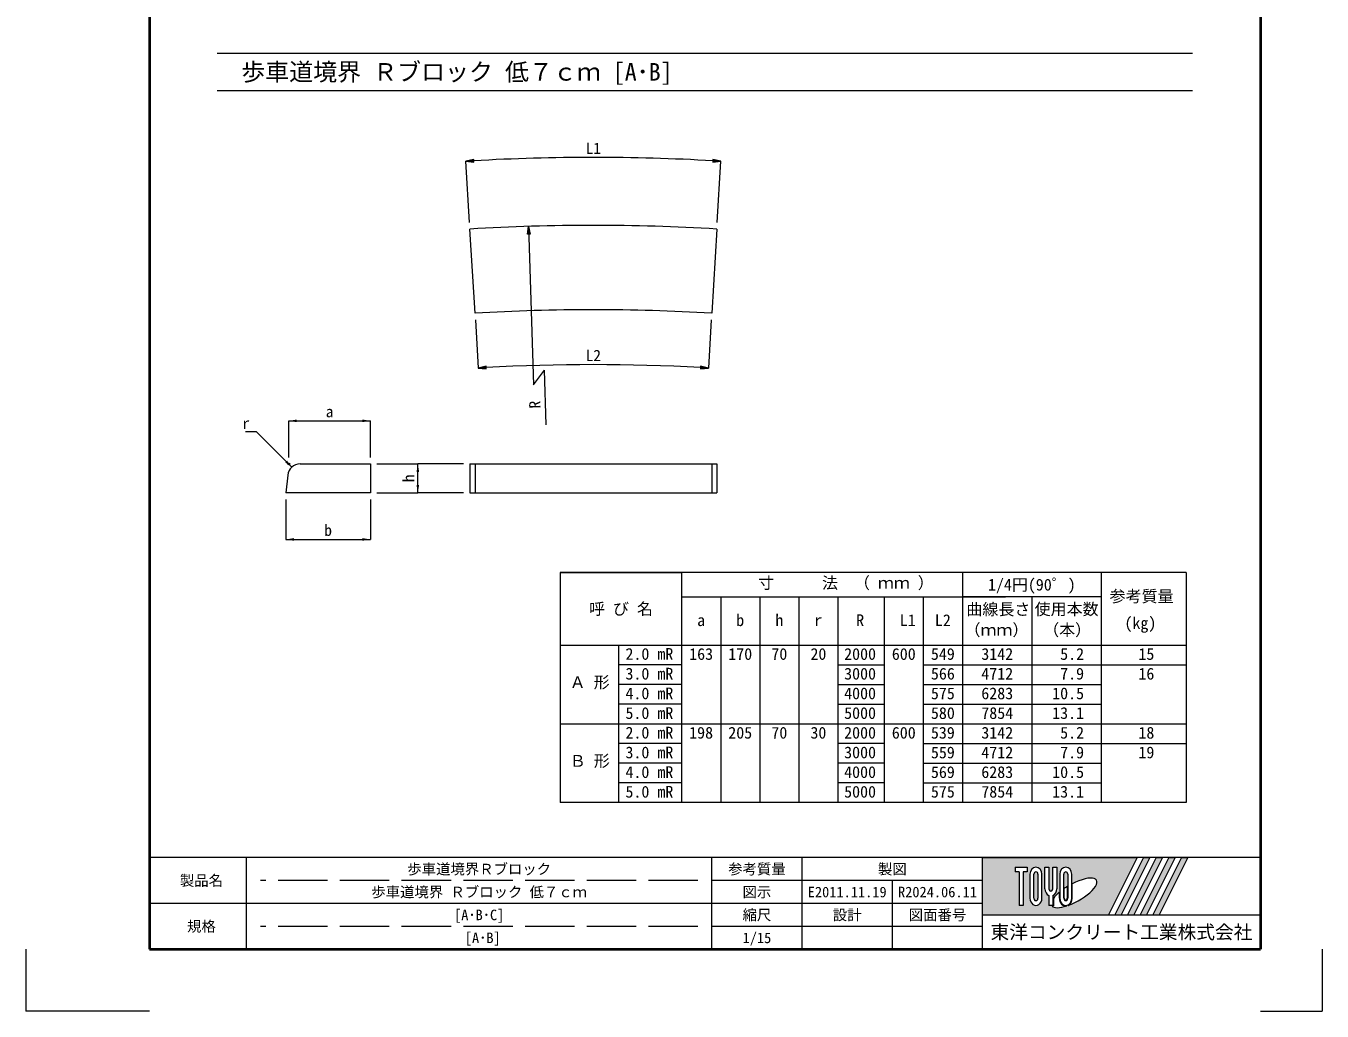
# Model space of a CAD drawing. Units: millimetres at full size; details may follow other scales. Extents: x 58286 to 77447, y -29578 to -24792.
# Drawn here: x 58286 to 61436, y -29578 to -27185 of the extents above; entities that cross this region are included whole.
import ezdxf
from ezdxf.enums import TextEntityAlignment as Align

# ---------------------------------------------------------------- set-up
doc = ezdxf.new("R2010")
doc.units = ezdxf.units.MM
doc.header["$LTSCALE"] = 20
doc.linetypes.add('DASHED', pattern=[7.5, 6, -1.5])
doc.layers.add('(0-0)', color=7, linetype='Continuous')
for name, color, linetype, lineweight in [('_0-0_', 7, 'Continuous', 9), ('Defpoints_3', 7, 'Continuous', 13), ('図枠', 7, 'Continuous', 5), ('寸法線', 7, 'Continuous', 13), ('本体', 2, 'Continuous', 13), ('枠', 7, 'Continuous', 9), ('補助線', 8, 'Continuous', 13)]:
    doc.layers.add(name, color=color, linetype=linetype, lineweight=lineweight)
doc.styles.add('ＭＳ ゴシック', font='')
doc.styles.get('ＭＳ ゴシック').set_extended_font_data('MS Gothic')

# ---------------------------------------------------------------- blocks, each defined once
blk = doc.blocks.new('filled_arrow')
at = {"color": 0, "linetype": 'Continuous', "lineweight": -2}
blk.add_solid([(7.5, 1.25), (0, 0), (7.5, -1.25)], dxfattribs=at)

msp = doc.modelspace()

# ---------------------------------------------------------------- hatches: boundary and pattern name
at = {"layer": '図枠'}
h = msp.add_hatch(color=256, dxfattribs=at)
h.paths.add_polyline_path([(60611.5, -29204.97), (60611.5, -29344.19), (60917.78, -29344.19), (60987.39, -29204.97)])
edge = h.paths.add_edge_path(flags=16)
edge.add_ellipse((60833.87, -29290.67), major_axis=(54.55, 30.53), ratio=0.3471473, start_angle=-144.31122, end_angle=72.1899, ccw=False)
edge.add_ellipse((60813.68, -29303.85), major_axis=(0, 18.56), ratio=0.8463542, start_angle=-160.70346, end_angle=-90)
edge.add_line((60829.39, -29303.85), (60829.39, -29268.47))
edge = h.paths.add_edge_path(flags=16)
edge.add_ellipse((60813.68, -29245.31), major_axis=(0, 17.13), ratio=0.8463542, start_angle=-90, end_angle=90, ccw=False)
edge.add_line((60828.18, -29245.31), (60828.18, -29303.85))
edge.add_ellipse((60813.68, -29303.85), major_axis=(0, 17.13), ratio=0.8463542, start_angle=90, end_angle=-90, ccw=False)
edge.add_line((60799.17, -29303.85), (60799.17, -29245.31))
edge = h.paths.add_edge_path(flags=16)
edge.add_line((60818.51, -29245.31), (60818.51, -29303.85))
edge.add_ellipse((60813.68, -29303.85), major_axis=(0, 5.71), ratio=0.8463542, start_angle=90, end_angle=-90, ccw=False)
edge.add_line((60808.84, -29303.85), (60808.84, -29245.31))
edge.add_ellipse((60813.68, -29245.31), major_axis=(0, 5.71), ratio=0.8463542, start_angle=-90, end_angle=90, ccw=False)
edge = h.paths.add_edge_path(flags=16)
edge.add_line((60817.3, -29275.23), (60817.3, -29303.85))
edge.add_ellipse((60813.68, -29303.85), major_axis=(0, 4.28), ratio=0.8463541, start_angle=90, end_angle=-90, ccw=False)
edge.add_line((60810.05, -29303.85), (60810.05, -29279.92))
edge.add_ellipse((60833.87, -29290.67), major_axis=(54.55, 30.53), ratio=0.3471473, start_angle=107.79174, end_angle=126.47132, ccw=False)
edge = h.paths.add_edge_path(flags=16)
edge.add_line((60791.92, -29228.17), (60791.92, -29280.65))
edge.add_ellipse((60777.42, -29280.65), major_axis=(0, 17.13), ratio=0.8463542, start_angle=-163.34117, end_angle=-90, ccw=False)
edge.add_line((60782.25, -29296.8), (60782.25, -29320.98))
edge.add_line((60782.25, -29320.98), (60772.59, -29320.98))
edge.add_line((60772.59, -29320.98), (60772.59, -29296.8))
edge.add_ellipse((60777.42, -29280.65), major_axis=(0, 17.13), ratio=0.8463542, start_angle=90, end_angle=163.34117, ccw=False)
edge.add_line((60762.92, -29280.65), (60762.92, -29228.17))
edge.add_line((60762.92, -29228.17), (60772.59, -29228.17))
edge.add_line((60772.59, -29228.17), (60772.59, -29280.65))
edge.add_ellipse((60777.42, -29280.65), major_axis=(0, 5.71), ratio=0.8463542, start_angle=90, end_angle=-90)
edge.add_line((60782.25, -29280.65), (60782.25, -29228.17))
edge.add_line((60782.25, -29228.17), (60791.92, -29228.17))
edge = h.paths.add_edge_path(flags=16)
edge.add_line((60797.96, -29289.07), (60797.96, -29303.85))
edge.add_ellipse((60813.68, -29303.85), major_axis=(0, 18.56), ratio=0.8463542, start_angle=90, end_angle=-171.54427)
edge.add_ellipse((60833.87, -29290.67), major_axis=(54.55, 30.53), ratio=0.3471473, start_angle=-178.64954, end_angle=-148.29244, ccw=False)
edge.add_line((60780.17, -29322.41), (60783.46, -29322.41))
edge.add_line((60783.46, -29322.41), (60783.46, -29304.31))
edge.add_ellipse((60833.87, -29290.67), major_axis=(54.55, 30.53), ratio=0.3471473, start_angle=148.21912, end_angle=165.90812, ccw=False)
edge = h.paths.add_edge_path(flags=16)
edge.add_ellipse((60741.17, -29245.31), major_axis=(0, 17.13), ratio=0.8463542, start_angle=-90, end_angle=90, ccw=False)
edge.add_line((60755.67, -29245.31), (60755.67, -29303.85))
edge.add_ellipse((60741.17, -29303.85), major_axis=(0, 17.13), ratio=0.8463542, start_angle=90, end_angle=-90, ccw=False)
edge.add_line((60726.66, -29303.85), (60726.66, -29245.31))
edge = h.paths.add_edge_path(flags=16)
edge.add_line((60746, -29245.31), (60746, -29303.85))
edge.add_ellipse((60741.17, -29303.85), major_axis=(0, 5.71), ratio=0.8463542, start_angle=90, end_angle=-90, ccw=False)
edge.add_line((60736.33, -29303.85), (60736.33, -29245.31))
edge.add_ellipse((60741.17, -29245.31), major_axis=(0, 5.71), ratio=0.8463542, start_angle=-90, end_angle=90, ccw=False)
h.paths.add_polyline_path([(60719.41, -29228.17), (60719.41, -29239.59), (60709.74, -29239.59), (60709.74, -29320.98), (60700.08, -29320.98), (60700.08, -29239.59), (60690.41, -29239.59), (60690.41, -29228.17)], flags=16)
for points in [[(60933.09, -29344.19), (60948.41, -29344.19), (61018.02, -29204.97), (61002.7, -29204.97)], [(61048.64, -29204.97), (61033.33, -29204.97), (60963.72, -29344.19), (60979.03, -29344.19)], [(61079.27, -29204.97), (61063.96, -29204.97), (60994.35, -29344.19), (61009.66, -29344.19)], [(61109.9, -29204.97), (61094.59, -29204.97), (61024.98, -29344.19), (61040.29, -29344.19)]]:
    msp.add_hatch(color=256, dxfattribs=at).paths.add_polyline_path(points)
at = {"layer": '寸法線'}
for points in [[(59375.17, -27515.72), (59374.8, -27509.33), (59355.81, -27513.64)], [(59956.23, -27509.33), (59955.86, -27515.72), (59975.21, -27513.64)], [(59505.4, -27691.05), (59508, -27671.76), (59511.8, -27690.85)], [(59405.31, -28018.12), (59404.94, -28011.73), (59385.96, -28016.04)], [(59926.08, -28011.73), (59925.71, -28018.12), (59945.07, -28016.04)]]:
    msp.add_hatch(color=256, dxfattribs=at).paths.add_polyline_path(points)

# ---------------------------------------------------------------- linework, layer by layer
at = {"layer": '_0-0_'}
for p, q in [((60899.98, -28571.45), (60562.43, -28571.45)), ((60731.18, -28571.45), (60731.18, -29071.55))]:
    msp.add_line(p, q, dxfattribs=at)
at = {"layer": 'Defpoints_3'}
for p, q in [((58286.5, -29427.72), (58286.5, -29577.72)), ((61436.5, -29427.72), (61436.5, -29577.72)), ((58586.5, -29577.72), (58286.5, -29577.72)), ((61286.5, -29577.72), (61436.5, -29577.72))]:
    msp.add_line(p, q, dxfattribs=at)
at = {"layer": '図枠', "lineweight": 40}
for p, q in [((58586.5, -25272.72), (58586.5, -29427.72)), ((61286.5, -25272.72), (61286.5, -29427.72)), ((58586.5, -29427.72), (61286.5, -29427.72))]:
    msp.add_line(p, q, dxfattribs=at)
at = {"layer": '図枠', "lineweight": 13}
for p, q in [((58751.5, -27251.51), (61121.5, -27251.51)), ((58751.5, -27341.51), (61121.5, -27341.51)), ((61286.5, -29204.97), (58586.5, -29204.97)), ((58822.75, -29427.72), (58822.75, -29204.97)), ((59953.37, -29427.72), (59953.37, -29204.97)), ((60172.75, -29427.72), (60172.75, -29204.97)), ((60611.5, -29427.72), (60611.5, -29204.97)), ((60611.5, -29260.66), (59953.37, -29260.66)), ((60392.12, -29427.72), (60392.12, -29260.66)), ((60611.5, -29316.34), (58586.5, -29316.34)), ((60611.5, -29372.03), (59953.37, -29372.03))]:
    msp.add_line(p, q, dxfattribs=at)
at = {"layer": '図枠'}
for p, q in [((60611.5, -29204.97), (60987.39, -29204.97)), ((60690.41, -29228.17), (60690.41, -29239.59)), ((60690.41, -29228.17), (60719.41, -29228.17)), ((60719.41, -29228.17), (60719.41, -29239.59)), ((60762.92, -29228.17), (60772.59, -29228.17)), ((60762.92, -29280.65), (60762.92, -29228.17)), ((60772.59, -29228.17), (60772.59, -29280.65)), ((60782.25, -29228.17), (60791.92, -29228.17)), ((60782.25, -29280.65), (60782.25, -29228.17)), ((60791.92, -29228.17), (60791.92, -29280.65)), ((60987.39, -29204.97), (60917.78, -29344.19)), ((61002.7, -29204.97), (60933.09, -29344.19)), ((61018.02, -29204.97), (60948.41, -29344.19)), ((61033.33, -29204.97), (60963.72, -29344.19)), ((61048.64, -29204.97), (60979.03, -29344.19)), ((61063.96, -29204.97), (60994.35, -29344.19)), ((61002.7, -29204.97), (61018.02, -29204.97)), ((61079.27, -29204.97), (61009.66, -29344.19)), ((61094.59, -29204.97), (61024.98, -29344.19)), ((61033.33, -29204.97), (61048.64, -29204.97)), ((61109.9, -29204.97), (61040.29, -29344.19)), ((61063.96, -29204.97), (61079.27, -29204.97)), ((61094.59, -29204.97), (61109.9, -29204.97)), ((60700.08, -29239.59), (60690.41, -29239.59)), ((60700.08, -29239.59), (60700.08, -29320.98)), ((60709.74, -29239.59), (60709.74, -29320.98)), ((60719.41, -29239.59), (60709.74, -29239.59)), ((60726.66, -29245.31), (60726.66, -29303.85)), ((60736.33, -29303.85), (60736.33, -29245.31)), ((60746, -29245.31), (60746, -29303.85)), ((60755.67, -29303.85), (60755.67, -29245.31)), ((60799.17, -29245.31), (60799.17, -29303.85)), ((60808.84, -29303.85), (60808.84, -29245.31)), ((60818.51, -29245.31), (60818.51, -29303.85)), ((60828.18, -29303.85), (60828.18, -29245.31)), ((60797.96, -29289.07), (60797.96, -29303.85)), ((60810.05, -29303.85), (60810.05, -29279.92)), ((60817.3, -29275.23), (60817.3, -29303.85)), ((60829.39, -29303.85), (60829.39, -29268.47)), ((60709.74, -29320.98), (60700.08, -29320.98)), ((60772.59, -29296.8), (60772.59, -29320.98)), ((60782.25, -29320.98), (60772.59, -29320.98)), ((60780.17, -29322.41), (60783.46, -29322.41)), ((60782.25, -29296.8), (60782.25, -29320.98)), ((60783.46, -29304.31), (60783.46, -29322.41)), ((60611.5, -29344.19), (60917.78, -29344.19)), ((60933.09, -29344.19), (60948.41, -29344.19)), ((60963.72, -29344.19), (60979.03, -29344.19)), ((60994.35, -29344.19), (61009.66, -29344.19)), ((61024.98, -29344.19), (61040.29, -29344.19))]:
    msp.add_line(p, q, dxfattribs=at)
at = {"layer": '図枠', "linetype": 'DASHED', "lineweight": 9}
for p, q in [((59919.62, -29260.66), (58856.5, -29260.66)), ((59919.62, -29372.03), (58856.5, -29372.03))]:
    msp.add_line(p, q, dxfattribs=at)
at = {"layer": '図枠'}
for centre, major_axis, ratio, start_param, end_param in [((60741.17, -29245.31), (0, 17.13), 0.846354, 4.712389, 7.8539816), ((60813.68, -29245.31), (0, 17.13), 0.846354, 4.712389, 7.8539816), ((60741.17, -29245.31), (0, 5.71), 0.846354, 4.712389, 7.8539816), ((60813.68, -29245.31), (0, 5.71), 0.846354, 4.712389, 7.8539816), ((60833.87, -29290.67), (54.55, 30.53), 0.347147, 4.2621853, 7.7429163), ((60777.42, -29280.65), (0, 17.13), 0.846354, 1.5707963, 2.8017557), ((60777.42, -29280.65), (0, 5.71), 0.846354, 1.5707963, 4.712389), ((60777.42, -29280.65), (0, 17.13), 0.846354, 3.4814296, 4.712389), ((60833.87, -29290.67), (54.55, 30.53), 0.347147, 2.0815197, 2.5155126), ((60833.87, -29290.67), (54.55, 30.53), 0.347147, 1.6817405, 1.8219833), ((60741.17, -29303.85), (0, 17.13), 0.846354, 1.5707963, 4.712389), ((60741.17, -29303.85), (0, 5.71), 0.846354, 1.5707963, 4.712389), ((60833.87, -29290.67), (54.55, 30.53), 0.347147, 3.2093975, 4.2004451), ((60813.68, -29303.85), (0, 18.56), 0.846354, 1.5707963, 3.3154679), ((60813.68, -29303.85), (0, 17.13), 0.846354, 1.5707963, 4.712389), ((60813.68, -29303.85), (0, 5.71), 0.846354, 1.5707963, 4.712389), ((60813.68, -29303.85), (0, 4.28), 0.846354, 1.5707963, 4.712389), ((60813.68, -29303.85), (0, 18.56), 0.846354, 3.5338438, 4.712389)]:
    msp.add_ellipse(centre, major_axis=major_axis, ratio=ratio, start_param=start_param, end_param=end_param, dxfattribs=at)
at = {"layer": '寸法線', "lineweight": 9}
for p, q in [((59364.73, -27662.3), (59355.81, -27513.64)), ((59966.29, -27662.3), (59975.21, -27513.64)), ((59508, -27671.76), (59520.11, -28056.49)), ((59378.93, -27898.87), (59385.96, -28016.04)), ((59952.1, -27898.87), (59945.07, -28016.04)), ((59520.11, -28056.49), (59546.39, -28021.15)), ((59550.58, -28154.04), (59546.39, -28021.15)), ((58925.51, -28144.19), (59123.51, -28144.19)), ((58925.51, -28232.84), (58925.51, -28144.19)), ((59123.51, -28232.84), (59123.51, -28144.19)), ((59139.51, -28248.84), (59238.91, -28248.84)), ((59238.91, -28318.84), (59238.91, -28248.84)), ((59238.91, -28318.84), (59238.91, -28248.84)), ((59349.69, -28248.84), (59238.91, -28248.84)), ((58918.51, -28334.84), (58918.51, -28432.26)), ((59123.51, -28334.84), (59123.51, -28432.26)), ((59139.51, -28318.84), (59238.91, -28318.84)), ((59349.69, -28318.84), (59238.91, -28318.84)), ((58918.51, -28432.26), (59123.51, -28432.26))]:
    msp.add_line(p, q, dxfattribs=at)
at = {"layer": '寸法線'}
for points in [[(59375.17, -27515.72), (59374.8, -27509.33), (59355.81, -27513.64)], [(59956.23, -27509.33), (59955.86, -27515.72), (59975.21, -27513.64)], [(59505.4, -27691.05), (59508, -27671.76), (59511.8, -27690.85)], [(59405.31, -28018.12), (59404.94, -28011.73), (59385.96, -28016.04)], [(59926.08, -28011.73), (59925.71, -28018.12), (59945.07, -28016.04)]]:
    msp.add_lwpolyline(points, close=True, dxfattribs=at)
at = {"layer": '寸法線', "lineweight": 9}
msp.add_lwpolyline([(58932.53, -28256.59), (58846.83, -28170.9), (58820.02, -28170.9)], dxfattribs=at)
for radius, start, end in [(5170.79, 86.77903, 93.22097), (4667.49, 86.80197, 93.19803)]:
    msp.add_arc((59665.51, -32675.15), radius, start, end, dxfattribs=at)
at = {"layer": '本体', "lineweight": 20}
for p, q in [((59377.97, -27882.9), (59365.69, -27678.27)), ((59965.33, -27678.27), (59953.05, -27882.9)), ((58952.66, -28248.84), (59123.51, -28248.84)), ((59123.51, -28248.84), (59123.51, -28318.84)), ((59365.69, -28248.84), (59365.69, -28318.84)), ((59365.69, -28248.84), (59965.33, -28248.84)), ((59965.33, -28248.84), (59965.33, -28318.84)), ((58922.81, -28275.85), (58918.51, -28318.84)), ((59123.51, -28318.84), (58918.51, -28318.84)), ((59365.69, -28318.84), (59965.33, -28318.84))]:
    msp.add_line(p, q, dxfattribs=at)
at = {"layer": '本体'}
for p, q in [((59377.97, -28248.84), (59377.97, -28318.84)), ((59953.05, -28248.84), (59953.05, -28318.84))]:
    msp.add_line(p, q, dxfattribs=at)
at = {"layer": '本体', "lineweight": 20}
for centre, radius, start, end in [((59665.51, -32675.15), 5005.86, 86.56628, 93.43372), ((59665.51, -32675.15), 4800.86, 86.56628, 93.43372), ((58952.66, -28278.84), 30, 90, 174.28945)]:
    msp.add_arc(centre, radius, start, end, dxfattribs=at)
at = {"layer": '枠'}
for p, q in [((61106.34, -28512.74), (59585.17, -28512.74)), ((59585.17, -28512.74), (59585.17, -29071.55)), ((59879.93, -28512.74), (59879.93, -29071.55)), ((60562.43, -28512.74), (60562.43, -29071.55)), ((60899.98, -28512.74), (60899.98, -29071.55)), ((61106.34, -28512.74), (61106.34, -29071.55)), ((59879.93, -28571.45), (60667.43, -28571.45)), ((59974.93, -28571.45), (59974.93, -29071.55)), ((60069.93, -28571.45), (60069.93, -29071.55)), ((60164.93, -28571.45), (60164.93, -29071.55)), ((60259.93, -28571.45), (60259.93, -29071.55)), ((60372.43, -28571.45), (60372.43, -29071.55)), ((60467.43, -28571.45), (60467.43, -29071.55)), ((59585.17, -28688.86), (61106.34, -28688.86)), ((59726.23, -28688.86), (59726.23, -29071.55)), ((59879.93, -28736.67), (59726.23, -28736.67)), ((60259.93, -28736.67), (60372.43, -28736.67)), ((60467.43, -28736.67), (61106.34, -28736.67)), ((59879.93, -28784.47), (59726.23, -28784.47)), ((60259.93, -28784.47), (60372.43, -28784.47)), ((60467.43, -28784.47), (60899.98, -28784.47)), ((59879.93, -28832.28), (59726.23, -28832.28)), ((60259.93, -28832.28), (60372.43, -28832.28)), ((60467.43, -28832.28), (60899.98, -28832.28)), ((59585.17, -28880.09), (61106.34, -28880.09)), ((59879.93, -28927.99), (59726.23, -28927.99)), ((60372.43, -28927.99), (60259.93, -28927.99)), ((60467.43, -28927.99), (61106.34, -28927.99)), ((59879.93, -28975.84), (59726.23, -28975.84)), ((60372.43, -28975.84), (60259.93, -28975.84)), ((60467.43, -28975.84), (60899.98, -28975.84)), ((59879.93, -29023.7), (59726.23, -29023.7)), ((60372.43, -29023.7), (60259.93, -29023.7)), ((60467.43, -29023.7), (60899.98, -29023.7)), ((61106.34, -29071.55), (59585.17, -29071.55))]:
    msp.add_line(p, q, dxfattribs=at)
at = {"layer": '補助線'}
for p, q in [((59585.17, -28512.74), (59879.93, -28512.74)), ((60611.5, -29344.19), (61286.5, -29344.19))]:
    msp.add_line(p, q, dxfattribs=at)
msp.add_circle((58925.51, -28248.84), 2, dxfattribs=at)

# ---------------------------------------------------------------- block references
at = {"layer": '寸法線', "lineweight": 9, "xscale": 2.56, "yscale": 2.56}
for p in [(58925.51, -28144.19), (58918.51, -28432.26)]:
    msp.add_blockref('filled_arrow', p, dxfattribs=at)
for p, rotation in [((59123.51, -28144.19), 180), ((58932.53, -28256.59), 135), ((59238.91, -28248.84), 270), ((59238.91, -28248.84), 270), ((59238.91, -28318.84), 90), ((59238.91, -28318.84), 90), ((59123.51, -28432.26), 180)]:
    msp.add_blockref('filled_arrow', p, dxfattribs=dict(at, rotation=rotation))

# ---------------------------------------------------------------- texts
at = {"layer": '(0-0)', "style": 'ＭＳ ゴシック'}
msp.add_text('R', height=27.49, rotation=91.8, dxfattribs=at).set_placement((59545.44, -28113.5), align=Align.BOTTOM_LEFT)
for s, p in [('寸\u3000\u3000\u3000法  （ ｍｍ ） ', (60065.77, -28560.45)), ('参考質量', (60920.24, -28592.98)), ('R', (60304.21, -28651.15)), ('L1', (60410.12, -28651.15)), ('(kg)', (60956.23, -28658.04)), ('2.0 mR', (59743.55, -28733.09)), ('2000', (60275.01, -28733.24)), ('15', (60990.14, -28733.24)), ('3.0 mR', (59743.55, -28781.05)), ('3000', (60275.01, -28781.05)), ('16', (60990.14, -28781.05)), ('Ａ 形', (59607.96, -28801.93)), ('4.0 mR', (59743.55, -28828.86)), ('4000', (60275.01, -28828.86)), ('5.0 mR', (59743.55, -28876.67)), ('5000', (60275.01, -28876.67)), ('2.0 mR', (59743.55, -28924.32)), ('2000', (60275.01, -28924.47)), ('18', (60990.14, -28924.47)), ('3.0 mR', (59743.55, -28972.28)), ('3000', (60275.01, -28972.28)), ('19', (60990.14, -28972.28)), ('Ｂ 形', (59608.3, -28992.83)), ('4.0 mR', (59743.55, -29020.04)), ('4000', (60275.01, -29020.04)), ('5.0 mR', (59743.55, -29067.8)), ('5000', (60275.01, -29067.8))]:
    msp.add_text(s, height=28.48, dxfattribs=at).set_placement(p, align=Align.BOTTOM_LEFT)
msp.add_text('呼 び 名', height=28.48, dxfattribs=at).set_placement((59732.55, -28600.8), align=Align.MIDDLE_CENTER)
for s, p in [('a', (59927.43, -28651.15)), ('b', (60022.43, -28651.15)), ('h', (60117.43, -28651.15)), ('r', (60212.09, -28651.15)), ('L2', (60514.93, -28651.15)), ('163', (59927.43, -28733.24)), ('170', (60022.43, -28733.24)), ('70', (60117.43, -28733.24)), ('20', (60212.43, -28733.24)), ('600', (60419.93, -28733.24)), ('549', (60514.93, -28733.24)), ('566', (60514.93, -28781.05)), ('575', (60514.93, -28828.86)), ('580', (60514.93, -28876.67)), ('198', (59927.43, -28924.47)), ('205', (60022.43, -28924.47)), ('70', (60117.43, -28924.47)), ('30', (60212.43, -28924.47)), ('600', (60419.93, -28924.47)), ('539', (60514.93, -28924.47)), ('559', (60514.93, -28972.37)), ('569', (60514.93, -29020.13)), ('575', (60514.93, -29067.71))]:
    msp.add_text(s, height=28.48, dxfattribs=at).set_placement(p, align=Align.BOTTOM_CENTER)
for s, p in [('3142', (60685.84, -28733.24)), ('5.2', (60858.09, -28733.24)), ('4712', (60685.84, -28781.05)), ('7.9', (60858.09, -28781.05)), ('6283', (60685.84, -28828.86)), ('10.5', (60858.09, -28828.86)), ('7854', (60685.84, -28876.67)), ('13.1', (60858.09, -28876.67)), ('3142', (60685.84, -28924.47)), ('5.2', (60858.09, -28924.47)), ('4712', (60685.84, -28972.37)), ('7.9', (60858.09, -28972.37)), ('6283', (60685.84, -29020.13)), ('10.5', (60858.09, -29020.13)), ('7854', (60685.84, -29067.71)), ('13.1', (60858.09, -29067.71))]:
    msp.add_text(s, height=28.48, dxfattribs=at).set_placement(p, align=Align.BOTTOM_RIGHT)
at = {"layer": '_0-0_', "style": 'ＭＳ ゴシック'}
msp.add_text('1/4円(90゜)', height=28.48, dxfattribs=at).set_placement((60731.2, -28542.1), align=Align.MIDDLE_CENTER)
for s, p in [('曲線長さ', (60572.19, -28624.73)), ('使用本数', (60737.89, -28624.17)), ('（ｍｍ）', (60567.51, -28674.77)), ('（本）', (60758.68, -28674.77))]:
    msp.add_text(s, height=28.48, dxfattribs=at).set_placement(p, align=Align.BOTTOM_LEFT)
at = {"layer": '図枠', "style": 'ＭＳ ゴシック'}
msp.add_text('\u3000歩車道境界 Ｒブロック 低７ｃｍ [A･B]', height=42.72, dxfattribs=at).set_placement((58751.5, -27296.51), align=Align.MIDDLE_LEFT)
for s, height, p in [('歩車道境界Ｒブロック', 25.63, (59388.06, -29232.81)), ('参考質量', 25.63, (60063.06, -29232.81)), ('製図', 25.63, (60392.12, -29232.81)), ('製品名', 25.63, (58713.06, -29260.66)), ('歩車道境界 Ｒブロック 低７ｃｍ', 25.63, (59388.06, -29288.5)), ('図示', 25.63, (60063.06, -29288.5)), ('E2011.11.19', 25.63, (60282.43, -29288.5)), ('R2024.06.11', 25.63, (60501.81, -29288.5)), ('規格', 25.63, (58713.06, -29372.03)), (' [A･B･C] ', 25.63, (59388.06, -29344.19)), ('縮尺', 25.63, (60063.06, -29344.19)), ('設計', 25.63, (60282.43, -29344.19)), ('図面番号', 25.63, (60501.81, -29344.19)), (' [A･B]', 25.63, (59388.06, -29399.88)), ('1/15', 25.63, (60063.06, -29399.88)), ('東洋コンクリート工業株式会社', 33.32, (60949, -29385.95))]:
    msp.add_text(s, height=height, dxfattribs=at).set_placement(p, align=Align.MIDDLE_CENTER)
at = {"layer": '寸法線', "style": 'ＭＳ ゴシック'}
for s, p in [('L1', (59665.51, -27481.95)), ('L2', (59665.51, -27985.26)), ('a', (59024.51, -28121.79)), ('b', (59021.01, -28409.86))]:
    msp.add_text(s, height=27.34, dxfattribs=at).set_placement(p, align=Align.MIDDLE_CENTER)
msp.add_text('r', height=27.34, dxfattribs=at).set_placement((58830.83, -28136.34), align=Align.TOP_RIGHT)
msp.add_text('h', height=27.34, rotation=90, dxfattribs=at).set_placement((59216.51, -28283.84), align=Align.MIDDLE_CENTER)
msp.add_text('h', height=27.34, rotation=90, dxfattribs=at).set_placement((59216.51, -28283.84), align=Align.MIDDLE_CENTER)

doc.saveas('drawing.dxf')
